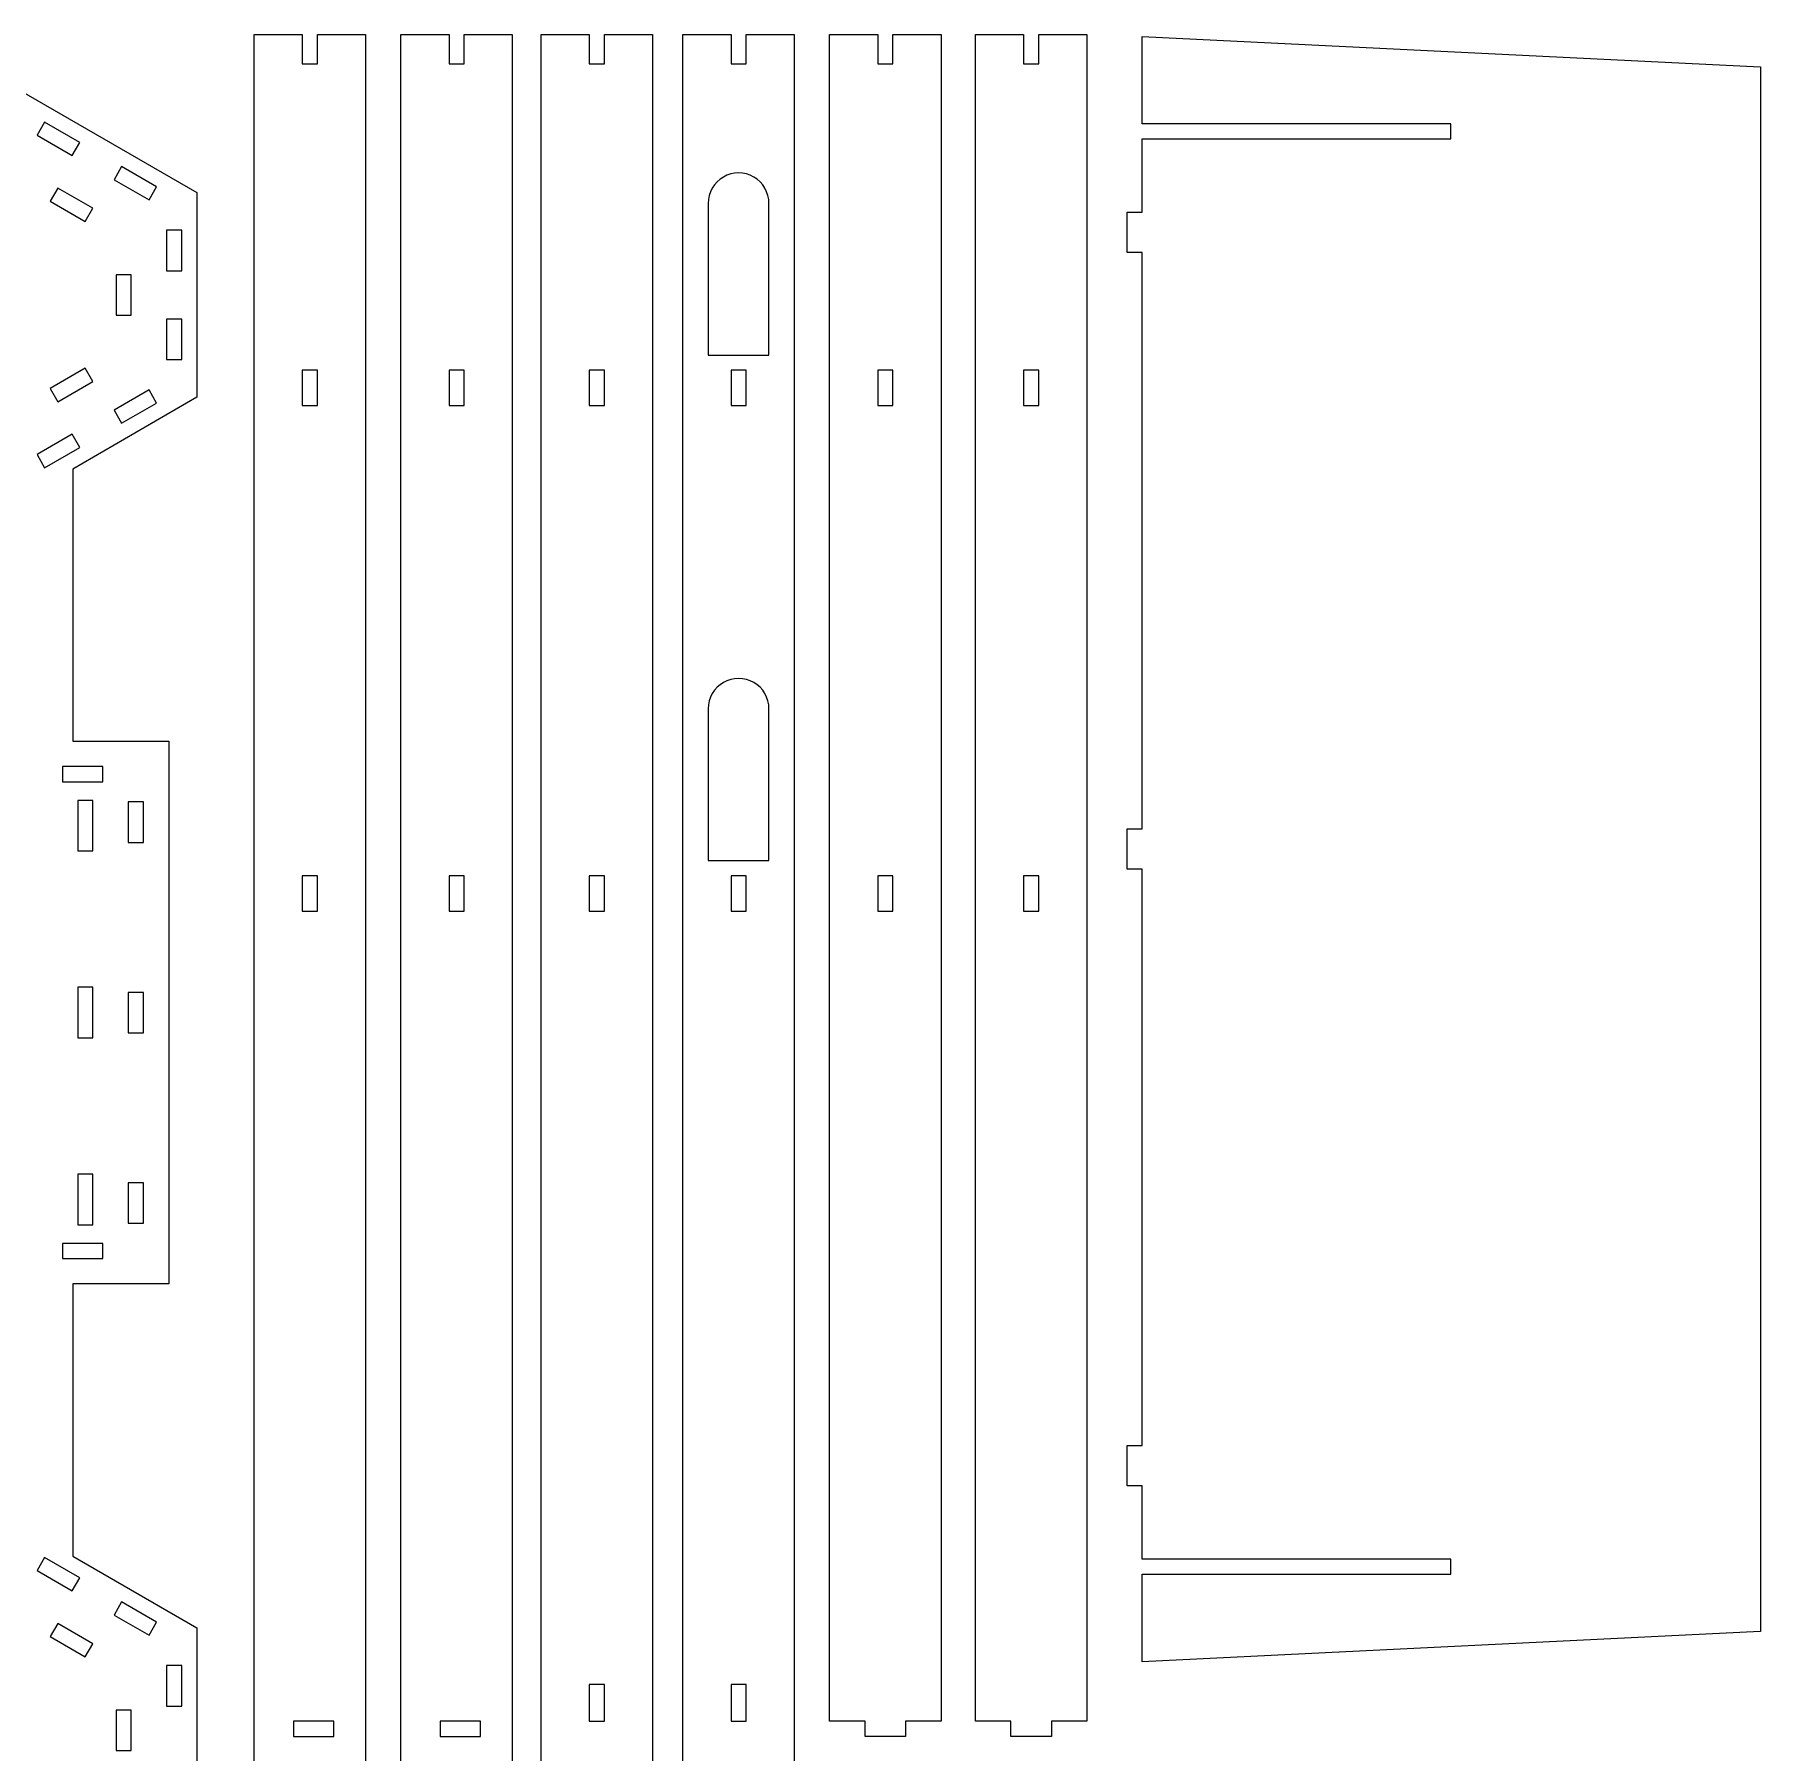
# Model space of a CAD drawing. Extents: x 11 to 1289, y 22 to 1085.
# Drawn here: x 947.3 to 1288.7, y 744.8 to 1084.6 of the extents above; entities that cross this region are included whole.
import ezdxf

# ---------------------------------------------------------------- set-up
doc = ezdxf.new("R2010")
doc.units = 0
doc.layers.add('LAYER_1', color=62, linetype='CONTINUOUS')

msp = doc.modelspace()

# ---------------------------------------------------------------- linework, layer by layer
at = {"layer": 'LAYER_1'}
for points in [[(1003.22, 1084.63), (1012.74, 1084.63), (1012.74, 625.89), (1005.72, 625.89), (1005.72, 622.89), (997.72, 622.89), (997.72, 625.89), (990.7, 625.89), (990.7, 1084.63), (1000.22, 1084.63), (1000.22, 1078.83), (1003.22, 1078.83)], [(1003.22, 1084.63), (1012.74, 1084.63), (1012.74, 625.89), (1005.72, 625.89), (1005.72, 622.89), (997.72, 622.89), (997.72, 625.89), (990.7, 625.89), (990.7, 1084.63), (1000.22, 1084.63), (1000.22, 1078.83), (1003.22, 1078.83)], [(1032.25, 1084.63), (1041.77, 1084.63), (1041.77, 625.89), (1034.75, 625.89), (1034.75, 622.89), (1026.75, 622.89), (1026.75, 625.89), (1019.74, 625.89), (1019.74, 1084.63), (1029.25, 1084.63), (1029.25, 1078.83), (1032.25, 1078.83)], [(1032.25, 1084.63), (1041.77, 1084.63), (1041.77, 625.89), (1034.75, 625.89), (1034.75, 622.89), (1026.75, 622.89), (1026.75, 625.89), (1019.74, 625.89), (1019.74, 1084.63), (1029.25, 1084.63), (1029.25, 1078.83), (1032.25, 1078.83)], [(1056.99, 1078.83), (1059.99, 1078.83), (1059.99, 1084.63), (1069.51, 1084.63), (1069.51, 625.89), (1059.99, 625.89), (1059.99, 686.37), (1056.99, 686.37), (1056.99, 625.89), (1047.47, 625.89), (1047.47, 1084.63), (1056.99, 1084.63)], [(1097.54, 625.89), (1088.02, 625.89), (1088.02, 686.37), (1085.03, 686.37), (1085.03, 625.89), (1075.51, 625.89), (1075.51, 1084.63), (1085.03, 1084.63), (1085.03, 1078.83), (1088.02, 1078.83), (1088.02, 1084.63), (1097.54, 1084.63)], [(1117.06, 1084.63), (1126.58, 1084.63), (1126.58, 750.97), (1119.56, 750.97), (1119.56, 747.97), (1111.56, 747.97), (1111.56, 750.97), (1104.54, 750.97), (1104.54, 1084.63), (1114.06, 1084.63), (1114.06, 1078.83), (1117.06, 1078.83)], [(1133.38, 1084.63), (1142.9, 1084.63), (1142.9, 1078.83), (1145.9, 1078.83), (1145.9, 1084.63), (1155.41, 1084.63), (1155.41, 750.97), (1148.4, 750.97), (1148.4, 747.97), (1140.4, 747.97), (1140.4, 750.97), (1133.38, 750.97)], [(1227.4, 780.03), (1227.4, 783.03), (1166.39, 783.03), (1166.39, 797.53), (1163.39, 797.53), (1163.39, 805.53), (1166.39, 805.53), (1166.39, 919.51), (1163.39, 919.51), (1163.39, 927.5), (1166.39, 927.5), (1166.39, 1041.48), (1163.39, 1041.48), (1163.39, 1049.48), (1166.39, 1049.48), (1166.39, 1063.98), (1227.4, 1063.98), (1227.4, 1066.98), (1166.39, 1066.98), (1166.39, 1084.27), (1288.59, 1078.27), (1288.66, 1078.27), (1288.66, 768.74), (1288.59, 768.74), (1166.39, 762.74), (1166.39, 780.03)], [(947.76, 1064.71), (954.69, 1060.71), (956.19, 1063.3), (949.26, 1067.3)], [(962.99, 1055.91), (969.92, 1051.91), (971.42, 1054.51), (964.49, 1058.51)], [(1091.74, 1054.24), (1091.3, 1054.9), (1090.78, 1055.49), (1090.19, 1056.01), (1089.53, 1056.44), (1088.83, 1056.79), (1088.08, 1057.05), (1087.31, 1057.2), (1086.52, 1057.25), (1085.74, 1057.2), (1084.97, 1057.05), (1084.22, 1056.79), (1083.52, 1056.44), (1082.86, 1056.01), (1082.27, 1055.49), (1081.75, 1054.9), (1081.31, 1054.24), (1080.96, 1053.54), (1080.71, 1052.79), (1080.56, 1052.02), (1080.51, 1051.23), (1080.51, 1021.23), (1092.54, 1021.23), (1092.54, 1051.23), (1092.49, 1052.02), (1092.34, 1052.79), (1092.08, 1053.54)], [(957.31, 1047.65), (958.81, 1050.25), (951.88, 1054.25), (950.38, 1051.65)], [(976.38, 1037.91), (976.38, 1045.91), (973.38, 1045.91), (973.38, 1037.91)], [(966.38, 1037.12), (963.38, 1037.12), (963.38, 1029.12), (966.38, 1029.12)], [(973.38, 1020.33), (976.38, 1020.33), (976.38, 1028.33), (973.38, 1028.33)], [(958.81, 1016), (957.31, 1018.6), (950.38, 1014.6), (951.88, 1012)], [(1003.22, 1011.23), (1003.22, 1018.23), (1000.22, 1018.23), (1000.22, 1011.23)], [(1003.22, 1011.23), (1003.22, 1018.23), (1000.22, 1018.23), (1000.22, 1011.23)], [(1032.25, 1011.23), (1032.25, 1018.23), (1029.25, 1018.23), (1029.25, 1011.23)], [(1032.25, 1011.23), (1032.25, 1018.23), (1029.25, 1018.23), (1029.25, 1011.23)], [(1059.99, 1011.23), (1059.99, 1018.23), (1056.99, 1018.23), (1056.99, 1011.23)], [(1085.03, 1018.23), (1085.03, 1011.23), (1088.02, 1011.23), (1088.02, 1018.23)], [(1114.06, 1011.23), (1117.06, 1011.23), (1117.06, 1018.23), (1114.06, 1018.23)], [(1142.9, 1011.23), (1145.9, 1011.23), (1145.9, 1018.23), (1142.9, 1018.23)], [(964.49, 1007.73), (971.42, 1011.73), (969.92, 1014.33), (962.99, 1010.33)], [(954.69, 1005.54), (947.76, 1001.54), (949.26, 998.94), (956.19, 1002.94)], [(1080.71, 952.79), (1080.56, 952.02), (1080.51, 951.23), (1080.51, 921.23), (1092.54, 921.23), (1092.54, 951.23), (1092.49, 952.02), (1092.34, 952.79), (1092.08, 953.54), (1091.74, 954.24), (1091.3, 954.9), (1090.78, 955.49), (1090.19, 956.01), (1089.53, 956.45), (1088.83, 956.79), (1088.08, 957.05), (1087.31, 957.2), (1086.52, 957.25), (1085.74, 957.2), (1084.97, 957.05), (1084.22, 956.79), (1083.52, 956.45), (1082.86, 956.01), (1082.27, 955.49), (1081.75, 954.9), (1081.31, 954.24), (1080.96, 953.54)], [(960.8, 939.82), (952.8, 939.82), (952.8, 936.82), (960.8, 936.82)], [(958.8, 923.13), (958.8, 933.13), (955.8, 933.13), (955.8, 923.13)], [(968.8, 924.82), (968.8, 932.82), (965.8, 932.82), (965.8, 924.82)], [(1003.22, 918.23), (1000.22, 918.23), (1000.22, 911.23), (1003.22, 911.23)], [(1003.22, 918.23), (1000.22, 918.23), (1000.22, 911.23), (1003.22, 911.23)], [(1032.25, 918.23), (1029.25, 918.23), (1029.25, 911.23), (1032.25, 911.23)], [(1032.25, 918.23), (1029.25, 918.23), (1029.25, 911.23), (1032.25, 911.23)], [(1059.99, 918.23), (1056.99, 918.23), (1056.99, 911.23), (1059.99, 911.23)], [(1085.03, 911.23), (1088.02, 911.23), (1088.02, 918.23), (1085.03, 918.23)], [(1117.06, 918.23), (1114.06, 918.23), (1114.06, 911.23), (1117.06, 911.23)], [(1145.9, 918.23), (1142.9, 918.23), (1142.9, 911.23), (1145.9, 911.23)], [(958.8, 896.15), (955.8, 896.15), (955.8, 886.15), (958.8, 886.15)], [(965.8, 887.15), (968.8, 887.15), (968.8, 895.15), (965.8, 895.15)], [(958.8, 849.17), (958.8, 859.17), (955.8, 859.17), (955.8, 849.17)], [(968.8, 849.47), (968.8, 857.47), (965.8, 857.47), (965.8, 849.47)], [(952.8, 842.47), (960.8, 842.47), (960.8, 845.47), (952.8, 845.47)], [(956.19, 779.35), (949.26, 783.35), (947.76, 780.76), (954.69, 776.76)], [(971.42, 770.56), (964.49, 774.56), (962.99, 771.96), (969.92, 767.96)], [(951.88, 770.3), (950.38, 767.7), (957.31, 763.7), (958.81, 766.3)], [(976.38, 761.96), (973.38, 761.96), (973.38, 753.96), (976.38, 753.96)], [(1056.99, 758.25), (1056.99, 750.97), (1059.99, 750.97), (1059.99, 758.25)], [(1088.03, 758.25), (1085.03, 758.25), (1085.03, 750.97), (1088.03, 750.97)], [(966.38, 753.17), (963.38, 753.17), (963.38, 745.17), (966.38, 745.17)], [(998.47, 750.97), (998.47, 747.97), (1006.47, 747.97), (1006.47, 750.97)], [(998.47, 750.97), (998.47, 747.97), (1006.47, 747.97), (1006.47, 750.97)], [(1027.5, 750.97), (1027.5, 747.97), (1035.5, 747.97), (1035.5, 750.97)], [(1027.5, 750.97), (1027.5, 747.97), (1035.5, 747.97), (1035.5, 750.97)]]:
    msp.add_lwpolyline(points, close=True, dxfattribs=at)
msp.add_lwpolyline([(944.3, 1073.63), (979.38, 1053.38), (979.38, 1012.87), (954.81, 998.68), (954.81, 944.82), (973.8, 944.82), (973.8, 837.47), (954.81, 837.47), (954.81, 783.62), (979.38, 769.43), (979.38, 728.92), (944.3, 708.66)], dxfattribs=at)

doc.saveas('drawing.dxf')
